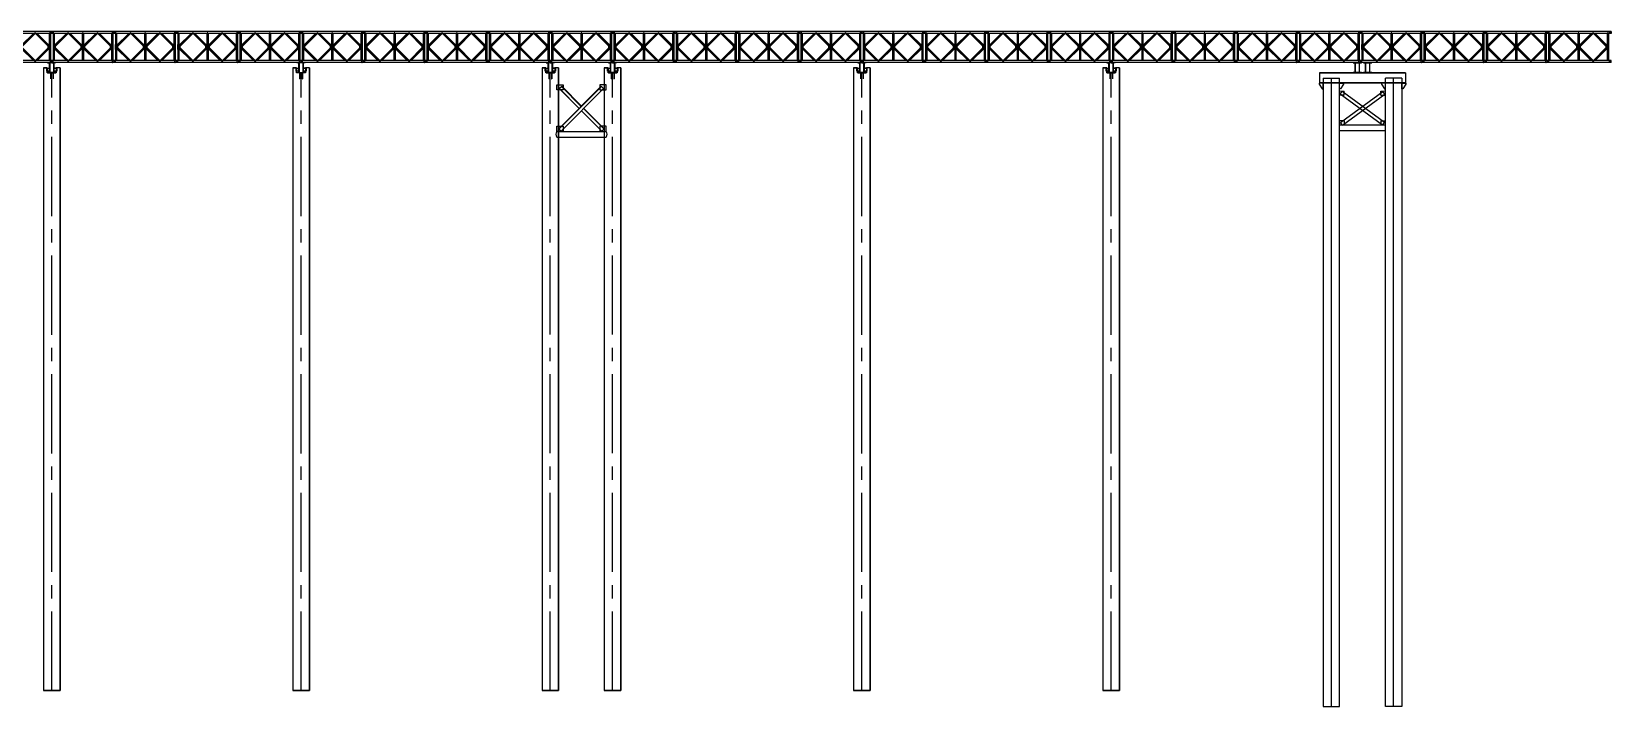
# Model space of a CAD drawing. Extents: x 0 to 558779, y 0 to 2762081.
# Drawn here: x 510931.8 to 511007.5, y 2757210.5 to 2757243 of the extents above; entities that cross this region are included whole.
import ezdxf

# ---------------------------------------------------------------- set-up
doc = ezdxf.new("R2010")
doc.units = 0
doc.header["$LTSCALE"] = 20
doc.linetypes.add('CENTER', pattern=[2, 1.25, -0.25, 0.25, -0.25])
doc.linetypes.add('CENTER2', pattern=[28.575, 19.05, -3.175, 3.175, -3.175])
for name, color, linetype in [('7标注层', 4, 'Continuous'), ('工字钢', 3, 'Continuous'), ('斜撑', 7, 'Continuous'), ('粗实线', 1, 'Continuous'), ('钢管立柱', 2, 'Continuous')]:
    doc.layers.add(name, color=color, linetype=linetype)
doc.layers.add('center', color=3, linetype='CENTER', lineweight=13)
doc.layers.add('标注', color=3, linetype='Continuous', lineweight=15)

# ---------------------------------------------------------------- blocks, each defined once
blk = doc.blocks.new('贝雷梁')
at = {"color": 7, "ltscale": 10}
for p, q in [((-7, 144.5), (-6.5, 145)), ((-7, 144.5), (-7, 135.5)), ((-7, 135.5), (-6.5, 135))]:
    blk.add_line(p, q, dxfattribs=at)
at = {"color": 7}
for p, q in [((-7, 144.5), (-7, 135.5)), ((-6.5, 145), (306.5, 145)), ((-6.5, 145), (306.5, 145)), ((-6.5, 135), (306.5, 135)), ((6, 135), (6, 5)), ((7.5, 58.7), (7.5, 81.3)), ((7.5, 81.3), (17.7, 81.3)), ((9, 70), (79.5, 140)), ((12, 77.2), (70.3, 135)), ((12, 135), (12, 5)), ((12, 77.2), (16.2, 73)), ((16.2, 73), (78.7, 135)), ((17.7, 58.7), (17.7, 81.3)), ((79.5, 140), (150, 70)), ((142.8, 73), (80.3, 135)), ((147, 77.2), (88.7, 135)), ((141.3, 81.3), (158.7, 81.3)), ((141.3, 58.7), (141.3, 81.3)), ((142.8, 73), (147, 77.2)), ((147, 135), (147, 5)), ((220.5, 140), (150, 70)), ((153, 77.2), (211.3, 135)), ((153, 135), (153, 5)), ((157.2, 73), (153, 77.2)), ((157.2, 73), (219.7, 135)), ((158.7, 58.7), (158.7, 81.3)), ((291, 70), (220.5, 140)), ((283.8, 73), (221.3, 135)), ((288, 77.2), (229.7, 135)), ((282.3, 58.7), (282.3, 81.3)), ((292.5, 81.3), (282.3, 81.3)), ((288, 77.2), (283.8, 73)), ((288, 135), (288, 5)), ((292.5, 58.7), (292.5, 81.3)), ((294, 135), (294, 5)), ((307, 144.5), (306.5, 145)), ((307, 135.5), (306.5, 135)), ((307, 144.5), (307, 135.5)), ((-7, 4.5), (-6.5, 5)), ((-7, 4.5), (-6.5, 5)), ((-7, -4.5), (-7, 4.5)), ((-7, -4.5), (-7, 4.5)), ((-6.5, 5), (306.5, 5)), ((7.5, 58.7), (17.7, 58.7)), ((9, 70), (79.5, 0)), ((12, 62.8), (16.2, 67)), ((12, 62.8), (70.3, 5)), ((16.2, 67), (78.7, 5)), ((79.5, 0), (150, 70)), ((142.8, 67), (80.3, 5)), ((147, 62.8), (88.7, 5)), ((141.3, 58.7), (158.7, 58.7)), ((142.8, 67), (147, 62.8)), ((220.5, 0), (150, 70)), ((157.2, 67), (153, 62.8)), ((153, 62.8), (211.3, 5)), ((157.2, 67), (219.7, 5)), ((291, 70), (220.5, 0)), ((283.8, 67), (221.3, 5)), ((288, 62.8), (229.7, 5)), ((282.3, 58.7), (292.5, 58.7)), ((288, 62.8), (283.8, 67)), ((307, 4.5), (306.5, 5)), ((307, -4.5), (307, 4.5)), ((-7, -4.5), (-6.5, -5)), ((-7, -4.5), (-6.5, -5)), ((-6.5, -5), (306.5, -5)), ((-6.5, -5), (306.5, -5)), ((307, -4.5), (306.5, -5))]:
    blk.add_line(p, q, dxfattribs=at)
at = {"color": 7, "ltscale": 10}
for centre in [(0, 140), (0, 140), (300, 140), (300, 140)]:
    blk.add_circle(centre, 2.5, dxfattribs=at)
at = {"color": 7}
for centre in [(0, 140), (0, 140), (0, 140), (0, 140), (0, 140), (0, 140), (0, 140), (0, 140), (300, 140), (300, 140), (300, 140), (300, 140), (300, 140), (300, 140), (300, 140), (300, 140), (0, 0), (300, 0), (300, 0), (300, 0), (300, 0), (300, 0), (300, 0)]:
    blk.add_circle(centre, 2.5, dxfattribs=at)
at = {"layer": 'center', "ltscale": 0.5}
for p, q in [((9, 145), (9, -5)), ((150, 145), (150, -5)), ((291, 145), (291, -5))]:
    blk.add_line(p, q, dxfattribs=at)
blk = doc.blocks.new('*U503')
at = {"xscale": -0.0100000000093132, "yscale": 0.0099999999947613, "zscale": 0.01}
blk.add_blockref('贝雷梁', (1.5, -0.7), dxfattribs=at)
blk = doc.blocks.new('*U502')
at = {"color": 0, "linetype": 'ByBlock', "lineweight": -2, "transparency": 16777216}
for p in [(3, 0), (6, 0), (9, 0), (12, 0), (15, 0), (18, 0), (21, 0), (24, 0), (27, 0), (30, 0), (33, 0), (36, 0), (39, 0), (42, 0), (45, 0), (48, 0), (51, 0), (54, 0), (57, 0), (60, 0), (63, 0), (66, 0), (69, 0), (72, 0), (75, 0), (78, 0)]:
    blk.add_blockref('*U503', p, dxfattribs=at)
blk = doc.blocks.new('制动墩2')
at = {"color": 5}
for p, q in [((516215.382, 2752591.329), (516215.182, 2752591.329)), ((516215.182, 2752591.329), (516215.182, 2752591.313)), ((516215.182, 2752591.313), (516215.264, 2752591.313)), ((516215.277, 2752591.3), (516215.277, 2752590.858)), ((516215.287, 2752590.858), (516215.287, 2752591.3)), ((516215.3, 2752591.313), (516215.382, 2752591.313)), ((516215.582, 2752591.329), (516215.382, 2752591.329)), ((516215.382, 2752591.329), (516215.382, 2752591.313)), ((516215.382, 2752591.313), (516215.382, 2752591.329)), ((516215.382, 2752591.313), (516215.464, 2752591.313)), ((516215.477, 2752591.3), (516215.477, 2752590.858)), ((516215.487, 2752590.858), (516215.487, 2752591.3)), ((516215.5, 2752591.313), (516215.582, 2752591.313)), ((516215.582, 2752591.313), (516215.582, 2752591.329)), ((516215.881, 2752591.329), (516215.681, 2752591.329)), ((516215.681, 2752591.329), (516215.681, 2752591.313)), ((516215.681, 2752591.313), (516215.763, 2752591.313)), ((516215.776, 2752591.3), (516215.776, 2752590.858)), ((516215.786, 2752590.858), (516215.786, 2752591.3)), ((516215.799, 2752591.313), (516215.881, 2752591.313)), ((516216.081, 2752591.329), (516215.881, 2752591.329)), ((516215.881, 2752591.329), (516215.881, 2752591.313)), ((516215.881, 2752591.313), (516215.881, 2752591.329)), ((516215.881, 2752591.313), (516215.963, 2752591.313)), ((516215.976, 2752591.3), (516215.976, 2752590.858)), ((516215.986, 2752590.858), (516215.986, 2752591.3)), ((516215.999, 2752591.313), (516216.081, 2752591.313)), ((516216.081, 2752591.313), (516216.081, 2752591.329)), ((516215.264, 2752590.845), (516215.182, 2752590.845)), ((516215.182, 2752590.845), (516215.182, 2752590.829)), ((516215.182, 2752590.829), (516215.382, 2752590.829)), ((516215.382, 2752590.845), (516215.3, 2752590.845)), ((516215.464, 2752590.845), (516215.382, 2752590.845)), ((516215.382, 2752590.845), (516215.382, 2752590.829)), ((516215.382, 2752590.829), (516215.382, 2752590.845)), ((516215.382, 2752590.829), (516215.582, 2752590.829)), ((516215.582, 2752590.845), (516215.5, 2752590.845)), ((516215.582, 2752590.829), (516215.582, 2752590.845)), ((516215.763, 2752590.845), (516215.681, 2752590.845)), ((516215.681, 2752590.845), (516215.681, 2752590.829)), ((516215.681, 2752590.829), (516215.881, 2752590.829)), ((516215.881, 2752590.845), (516215.799, 2752590.845)), ((516215.963, 2752590.845), (516215.881, 2752590.845)), ((516215.881, 2752590.845), (516215.881, 2752590.829)), ((516215.881, 2752590.829), (516215.881, 2752590.845)), ((516215.881, 2752590.829), (516216.081, 2752590.829)), ((516216.081, 2752590.845), (516215.999, 2752590.845)), ((516216.081, 2752590.829), (516216.081, 2752590.845))]:
    blk.add_line(p, q, dxfattribs=at)
at = {"color": 7}
for p, q in [((516217.705, 2752590.829), (516213.563, 2752590.829)), ((516217.705, 2752590.811), (516213.563, 2752590.811)), ((516217.705, 2752590.347), (516213.563, 2752590.347)), ((516217.629, 2752590.329), (516213.563, 2752590.329)), ((516213.734, 2752590.579), (516214.534, 2752590.579)), ((516217.534, 2752590.579), (516216.734, 2752590.579)), ((516213.734, 2752560.311), (516214.534, 2752560.311)), ((516217.534, 2752560.311), (516216.734, 2752560.311))]:
    blk.add_line(p, q, dxfattribs=at)
at = {"color": 3, "linetype": 'CENTER2', "ltscale": 0.1}
for p, q in [((516214.134, 2752560.311), (516214.134, 2752590.579)), ((516217.134, 2752560.311), (516217.134, 2752590.579))]:
    blk.add_line(p, q, dxfattribs=at)
at = {"color": 4}
for p, q in [((516214.552, 2752589.814), (516214.651, 2752589.94)), ((516216.598, 2752588.319), (516214.552, 2752589.814)), ((516214.571, 2752588.445), (516216.617, 2752589.94)), ((516216.697, 2752588.445), (516214.651, 2752589.94)), ((516214.67, 2752588.319), (516216.716, 2752589.814)), ((516216.716, 2752589.814), (516216.617, 2752589.94)), ((516216.734, 2752588.319), (516214.534, 2752588.319)), ((516216.734, 2752588.046), (516214.534, 2752588.046))]:
    blk.add_line(p, q, dxfattribs=at)
at = {"color": 4, "linetype": 'Continuous'}
for p, q in [((516214.67, 2752588.319), (516214.571, 2752588.445)), ((516216.598, 2752588.319), (516216.697, 2752588.445))]:
    blk.add_line(p, q, dxfattribs=at)
at = {"color": 7}
for points in [[(516213.734, 2752590.314), (516213.719, 2752590.329), (516213.554, 2752590.329), (516213.554, 2752590.284), (516213.689, 2752590.059), (516213.734, 2752590.059), (516213.734, 2752590.314)], [(516214.534, 2752590.314), (516214.549, 2752590.329), (516214.714, 2752590.329), (516214.714, 2752590.284), (516214.579, 2752590.059), (516214.534, 2752590.059), (516214.534, 2752590.314)], [(516216.734, 2752590.314), (516216.719, 2752590.329), (516216.554, 2752590.329), (516216.554, 2752590.284), (516216.689, 2752590.059), (516216.734, 2752590.059), (516216.734, 2752590.314)], [(516217.534, 2752590.314), (516217.549, 2752590.329), (516217.714, 2752590.329), (516217.714, 2752590.284), (516217.579, 2752590.059), (516217.534, 2752590.059), (516217.534, 2752590.314)]]:
    blk.add_lwpolyline(points, close=True, dxfattribs=at)
at = {"color": 7, "flags": 128}
for points in [[(516213.563, 2752590.829), (516213.563, 2752590.329)], [(516217.705, 2752590.829), (516217.705, 2752590.311)]]:
    blk.add_lwpolyline(points, dxfattribs=at)
at = {"color": 7}
for points in [[(516213.734, 2752590.579), (516213.734, 2752560.311)], [(516214.534, 2752560.311), (516214.534, 2752590.579)], [(516216.734, 2752560.311), (516216.734, 2752590.579)], [(516217.534, 2752590.579), (516217.534, 2752560.311)]]:
    blk.add_lwpolyline(points, dxfattribs=at)
at = {"color": 5, "extrusion": (0, 0, -1)}
for centre, major_axis, start_param, end_param in [((516215.264, 2752591.3), (-0.00919, 0.00919), 0.785398, 2.356194), ((516215.3, 2752591.3), (-0.00919, 0.00919), 5.497787, 7.068583), ((516215.464, 2752591.3), (-0.00919, 0.00919), 0.785398, 2.356194), ((516215.5, 2752591.3), (-0.00919, 0.00919), 5.497787, 7.068583), ((516215.763, 2752591.3), (-0.00919, 0.00919), 0.785398, 2.356194), ((516215.799, 2752591.3), (-0.00919, 0.00919), 5.497787, 7.068583), ((516215.963, 2752591.3), (-0.00919, 0.00919), 0.785398, 2.356194), ((516215.999, 2752591.3), (-0.00919, 0.00919), 5.497787, 7.068583), ((516215.264, 2752590.858), (0.00919, 0.00919), 0.785398, 2.356194), ((516215.3, 2752590.858), (0.00919, 0.00919), 2.356195, 3.926991), ((516215.464, 2752590.858), (0.00919, 0.00919), 0.785398, 2.356194), ((516215.5, 2752590.858), (0.00919, 0.00919), 2.356194, 3.926991), ((516215.763, 2752590.858), (0.00919, 0.00919), 0.785398, 2.356195), ((516215.799, 2752590.858), (0.00919, 0.00919), 2.356195, 3.926991), ((516215.963, 2752590.858), (0.00919, 0.00919), 0.785398, 2.356194), ((516215.999, 2752590.858), (0.00919, 0.00919), 2.356194, 3.926991)]:
    blk.add_ellipse(centre, major_axis=major_axis, ratio=1, start_param=start_param, end_param=end_param, dxfattribs=at)
at = {"layer": '标注', "color": 4}
for p, q in [((516214.754, 2752589.959), (516214.534, 2752589.959)), ((516214.754, 2752589.959), (516214.534, 2752589.959)), ((516216.514, 2752589.959), (516216.734, 2752589.959)), ((516216.514, 2752589.959), (516216.734, 2752589.959))]:
    blk.add_line(p, q, dxfattribs=at)
at = {"layer": '粗实线', "color": 4, "ltscale": 16}
for p, q in [((516214.754, 2752589.756), (516214.534, 2752589.756)), ((516214.754, 2752589.756), (516214.534, 2752589.756)), ((516214.754, 2752589.756), (516214.754, 2752589.959)), ((516214.754, 2752589.756), (516214.754, 2752589.959)), ((516216.514, 2752589.756), (516216.514, 2752589.959)), ((516216.514, 2752589.756), (516216.514, 2752589.959)), ((516216.514, 2752589.756), (516216.734, 2752589.756)), ((516216.514, 2752589.756), (516216.734, 2752589.756)), ((516214.754, 2752588.522), (516214.534, 2752588.522)), ((516214.754, 2752588.522), (516214.754, 2752588.319)), ((516216.514, 2752588.522), (516216.734, 2752588.522)), ((516216.514, 2752588.522), (516216.514, 2752588.319))]:
    blk.add_line(p, q, dxfattribs=at)
blk = doc.blocks.new('800钢管1')
at = {"color": 5, "linetype": 'Continuous'}
for p, q in [((-91008.82, 147630.83), (-91006.82, 147630.83)), ((-91008.82, 147630.83), (-91008.82, 147630.67)), ((-91008.82, 147630.67), (-91008, 147630.67)), ((-91007.87, 147630.54), (-91007.87, 147626.12)), ((-91007.77, 147626.12), (-91007.77, 147630.54)), ((-91006.82, 147630.67), (-91007.64, 147630.67)), ((-91006.82, 147630.83), (-91004.82, 147630.83)), ((-91006.82, 147630.83), (-91006.82, 147630.67)), ((-91006.82, 147630.83), (-91006.82, 147630.67)), ((-91006.82, 147630.67), (-91006, 147630.67)), ((-91005.87, 147630.54), (-91005.87, 147626.12)), ((-91005.77, 147626.12), (-91005.77, 147630.54)), ((-91004.82, 147630.67), (-91005.64, 147630.67)), ((-91004.82, 147630.83), (-91004.82, 147630.67)), ((-91008, 147625.99), (-91008.82, 147625.99)), ((-91008.82, 147625.99), (-91008.82, 147625.83)), ((-91008.82, 147625.83), (-91006.82, 147625.83)), ((-91006.82, 147625.99), (-91007.64, 147625.99)), ((-91006, 147625.99), (-91006.82, 147625.99)), ((-91006.82, 147625.99), (-91006.82, 147625.83)), ((-91006.82, 147625.83), (-91006.82, 147625.99)), ((-91006.82, 147625.83), (-91004.82, 147625.83)), ((-91004.82, 147625.99), (-91005.64, 147625.99)), ((-91004.82, 147625.83), (-91004.82, 147625.99))]:
    blk.add_line(p, q, dxfattribs=at)
for centre, start, end in [((-91008, 147630.54), 360, 90), ((-91007.64, 147630.54), 90, 180), ((-91006, 147630.54), 360, 90), ((-91005.64, 147630.54), 90, 180), ((-91008, 147626.12), 270, 0), ((-91007.64, 147626.12), 180, 270), ((-91006, 147626.12), 270, 0), ((-91005.64, 147626.12), 180, 270)]:
    blk.add_arc(centre, 0.13, start, end, dxfattribs=at)
at = {"layer": '工字钢', "color": 7}
for points in [[(-91006.82, 147625.83), (-91008.82, 147625.83), (-91008.82, 147625.99), (-91008, 147625.99, 0.414214), (-91007.87, 147626.12), (-91007.87, 147630.54, 0.414214), (-91008, 147630.67), (-91008.82, 147630.67), (-91008.82, 147630.83), (-91006.82, 147630.83), (-91006.82, 147630.67), (-91007.64, 147630.67, 0.414214), (-91007.77, 147630.54), (-91007.77, 147626.12, 0.414214), (-91007.64, 147625.99), (-91006.82, 147625.99)], [(-91006.82, 147625.83), (-91008.82, 147625.83), (-91008.82, 147625.99), (-91008, 147625.99, 0.414214), (-91007.87, 147626.12), (-91007.87, 147630.54, 0.414214), (-91008, 147630.67), (-91008.82, 147630.67), (-91008.82, 147630.83), (-91006.82, 147630.83), (-91006.82, 147630.67), (-91007.64, 147630.67, 0.414214), (-91007.77, 147630.54), (-91007.77, 147626.12, 0.414214), (-91007.64, 147625.99), (-91006.82, 147625.99)], [(-91004.82, 147625.83), (-91006.82, 147625.83), (-91006.82, 147625.99), (-91006, 147625.99, 0.414214), (-91005.87, 147626.12), (-91005.87, 147630.54, 0.414214), (-91006, 147630.67), (-91006.82, 147630.67), (-91006.82, 147630.83), (-91004.82, 147630.83), (-91004.82, 147630.67), (-91005.64, 147630.67, 0.414214), (-91005.77, 147630.54), (-91005.77, 147626.12, 0.414214), (-91005.64, 147625.99), (-91004.82, 147625.99)]]:
    blk.add_lwpolyline(points, format="xyb", close=True, dxfattribs=at)
at = {"layer": '钢管立柱', "color": 7, "lineweight": -3}
for p, q in [((-91010.82, 147628.33), (-91008.97, 147628.33)), ((-91008.97, 147628.33), (-91008.97, 147625.83)), ((-91004.67, 147625.83), (-91008.97, 147625.83)), ((-91002.82, 147628.33), (-91004.67, 147628.33)), ((-91004.67, 147628.33), (-91004.67, 147625.83)), ((-91002.82, 147328.33), (-91010.82, 147328.33))]:
    blk.add_line(p, q, dxfattribs=at)
at = {"layer": '钢管立柱', "color": 7, "linetype": 'Continuous'}
for p, q in [((-91008.97, 147628.33), (-91010.82, 147628.33)), ((-91010.82, 147628.33), (-91010.82, 147328.33)), ((-91009.24, 147628.2), (-91007.86, 147628.2)), ((-91009.24, 147626.68), (-91009.24, 147628.2)), ((-91007.86, 147626.68), (-91009.24, 147626.68)), ((-91008.97, 147625.83), (-91008.97, 147628.33)), ((-91004.67, 147625.83), (-91008.97, 147625.83)), ((-91007.86, 147628.2), (-91007.86, 147626.68)), ((-91007.78, 147626.68), (-91007.78, 147628.2)), ((-91005.78, 147628.2), (-91004.39, 147628.2)), ((-91005.78, 147626.68), (-91005.78, 147628.2)), ((-91004.39, 147626.68), (-91005.78, 147626.68)), ((-91002.82, 147628.33), (-91004.67, 147628.33)), ((-91004.67, 147628.33), (-91004.67, 147625.83)), ((-91004.39, 147628.2), (-91004.39, 147626.68)), ((-91002.82, 147328.33), (-91002.82, 147628.33)), ((-91010.82, 147328.33), (-91002.82, 147328.33))]:
    blk.add_line(p, q, dxfattribs=at)
at = {"layer": '钢管立柱', "color": 7, "linetype": 'ByBlock', "ltscale": 10}
for p, q in [((-91007.51, 147625.83), (-91007.51, 147623.03)), ((-91007.42, 147625.83), (-91007.42, 147623.03)), ((-91006.21, 147625.83), (-91006.21, 147623.03)), ((-91006.12, 147625.83), (-91006.12, 147623.03))]:
    blk.add_line(p, q, dxfattribs=at)
at = {"layer": '钢管立柱', "color": 7}
for p, q in [((-91007.42, 147623.03), (-91007.51, 147623.03)), ((-91006.21, 147623.03), (-91006.12, 147623.03))]:
    blk.add_line(p, q, dxfattribs=at)
at = {"layer": '钢管立柱', "color": 7, "linetype": 'ByBlock', "ltscale": 0.05}
for p, q in [((-91007.47, 147625.83), (-91007.47, 147623.03)), ((-91006.17, 147625.83), (-91006.17, 147623.03))]:
    blk.add_line(p, q, dxfattribs=at)
at = {"layer": '钢管立柱', "color": 3, "linetype": 'CENTER2', "ltscale": 0.1}
blk.add_line((-91006.82, 147328.33), (-91006.82, 147625.83), dxfattribs=at)
at = {"layer": '钢管立柱', "color": 7, "lineweight": -3}
for points in [[(-91010.82, 147628.33), (-91010.82, 147328.33)], [(-91002.82, 147628.33), (-91002.82, 147328.33)]]:
    blk.add_lwpolyline(points, dxfattribs=at)
for points in [[(-91009.24, 147628.2), (-91007.86, 147628.2), (-91007.86, 147626.68), (-91009.24, 147626.68)], [(-91004.39, 147628.2), (-91005.78, 147628.2), (-91005.78, 147626.68), (-91004.39, 147626.68)]]:
    blk.add_lwpolyline(points, close=True, dxfattribs=at)
blk = doc.blocks.new('720')
blk.add_blockref('800钢管1', (2169.83, -2792.16))
blk = doc.blocks.new('制动墩')
at = {"color": 4, "ltscale": 16}
for p, q in [((516029.374, 2752546.495), (516031.744, 2752546.495)), ((516029.374, 2752546.222), (516031.744, 2752546.222))]:
    blk.add_line(p, q, dxfattribs=at)
for centre, start, end in [((516029.53, 2752546.359), 138.70923, 221.29077), ((516031.589, 2752546.359), 318.70923, 41.29077)]:
    blk.add_arc(centre, 0.207, start, end, dxfattribs=at)
at = {"layer": '斜撑'}
for p, q in [((516029.474, 2752546.623), (516031.513, 2752548.673)), ((516029.481, 2752546.616), (516031.52, 2752548.666)), ((516029.492, 2752548.561), (516029.606, 2752548.673)), ((516030.552, 2752547.707), (516029.599, 2752548.666)), ((516030.559, 2752547.714), (516029.606, 2752548.673)), ((516031.627, 2752548.561), (516031.513, 2752548.673)), ((516030.447, 2752547.601), (516029.492, 2752548.561)), ((516030.454, 2752547.608), (516029.499, 2752548.568)), ((516029.58, 2752546.517), (516031.62, 2752548.568)), ((516029.588, 2752546.51), (516031.627, 2752548.561)), ((516031.531, 2752546.51), (516030.559, 2752547.487)), ((516031.539, 2752546.517), (516030.567, 2752547.494)), ((516031.638, 2752546.616), (516030.665, 2752547.594)), ((516031.645, 2752546.623), (516030.672, 2752547.601)), ((516029.588, 2752546.51), (516029.474, 2752546.623)), ((516031.531, 2752546.51), (516031.645, 2752546.623))]:
    blk.add_line(p, q, dxfattribs=at)
for points in [[(516029.374, 2752548.745), (516029.674, 2752548.745), (516029.674, 2752548.495), (516029.374, 2752548.495)], [(516031.744, 2752548.745), (516031.444, 2752548.745), (516031.444, 2752548.495), (516031.744, 2752548.495)], [(516029.374, 2752546.745), (516029.674, 2752546.745), (516029.674, 2752546.495), (516029.374, 2752546.495)], [(516031.744, 2752546.745), (516031.444, 2752546.745), (516031.444, 2752546.495), (516031.744, 2752546.495)]]:
    blk.add_lwpolyline(points, close=True, dxfattribs=at)
at = {"xscale": 0.09999999997671699, "yscale": 0.09999999997671699, "zscale": 0.09999999997671699}
for p in [(524912.758, 2738065.948), (524915.758, 2738065.948)]:
    blk.add_blockref('720', p, dxfattribs=at)
blk = doc.blocks.new('*U514')
blk.add_blockref('制动墩', (-516018.559, -2752534.69))
at = {"layer": '7标注层', "color": 7, "xscale": 0.09999999997671699, "yscale": 0.09999999997671699, "zscale": 0.09999999997671699}
blk.add_blockref('720', (8870.199, -14468.743), dxfattribs=at)
at = {"layer": '标注', "color": 1, "linetype": 'Continuous', "xscale": 0.09999999997671699, "yscale": 0.09999999997671699, "zscale": 0.09999999997671699}
blk.add_blockref('720', (8882.199, -14468.743), dxfattribs=at)
blk = doc.blocks.new('*U513')
at = {"color": 0, "linetype": 'ByBlock', "lineweight": -2, "transparency": 16777216}
blk.add_blockref('*U514', (78, 0), dxfattribs=at)

msp = doc.modelspace()

# ---------------------------------------------------------------- block references
for name, p in [('*U502', (510928.279, 2757242.227)), ('*U513', (510868.279, 2757226.352)), ('制动墩2', (-5219.755, 4650.148))]:
    msp.add_blockref(name, p)
at = {"color": 7, "xscale": 0.09999999997671699, "yscale": 0.09999999997671699, "zscale": 0.09999999997671699}
for p in [(519855.477, 2742757.609), (519867.477, 2742757.609)]:
    msp.add_blockref('720', p, dxfattribs=at)

doc.saveas('drawing.dxf')
